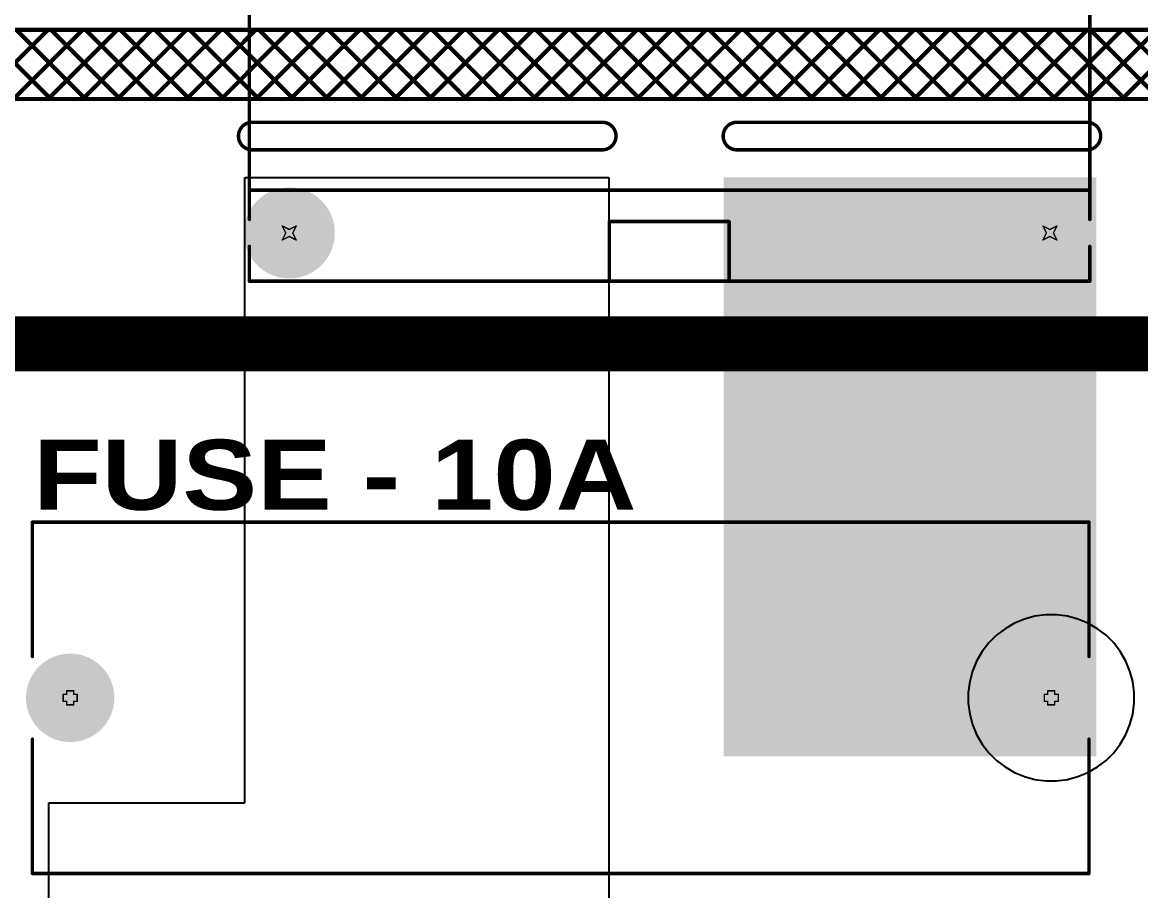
# Model space of a CAD drawing. Header units: inches. Extents: x 0 to 212, y 0 to 208.
# Drawn here: x 1.482 to 3.08, y 0.793 to 2.032 of the extents above; entities that cross this region are included whole.
import ezdxf

# ---------------------------------------------------------------- set-up
doc = ezdxf.new("R2010")
doc.units = ezdxf.units.IN
doc.header["$MEASUREMENT"] = 0
for name, color, linetype in [('Board Outline', 216, 'Continuous'), ('Bottom Layer', 5, 'Continuous'), ('Bottom Overlay', 54, 'Continuous'), ('Bottom Solder', 6, 'Continuous'), ('Drill Drawing', 1, 'Continuous'), ('Multi-Layer', 9, 'Continuous'), ('Pad Holes', 156, 'Continuous'), ('Top Layer', 1, 'Continuous'), ('Top Overlay', 2, 'Continuous'), ('Top Solder', 216, 'Continuous')]:
    doc.layers.add(name, color=color, linetype=linetype)
doc.styles.add('Arial', font='', dxfattribs={"height": 0.2})
doc.styles.add('Arial Black_Bold', font='', dxfattribs={"height": 0.2})
doc.styles.get('Arial').set_extended_font_data('Arial')
doc.styles.get('Arial Black_Bold').set_extended_font_data('Arial Black', bold=True)

# ---------------------------------------------------------------- blocks, each defined once
blk = doc.blocks.new('G4A_1A_PE_DC24_95')
at = {"layer": 'Bottom Layer'}
blk.add_hatch(color=5, dxfattribs=at).paths.add_polyline_path([(-0.4094, 0.1732), (-0.5354, 0.1732), (-0.5354, 0.2992), (-0.4094, 0.2992)])
h = blk.add_hatch(color=5, dxfattribs=at)
edge = h.paths.add_edge_path()
edge.add_arc((0.3937, 0.2362), 0.063, 0, 360)
h = blk.add_hatch(color=5, dxfattribs=at)
edge = h.paths.add_edge_path()
edge.add_arc((-0.5433, -0.2362), 0.063, 0, 360)
h = blk.add_hatch(color=5, dxfattribs=at)
edge = h.paths.add_edge_path()
edge.add_arc((0.5433, -0.2362), 0.063, 0, 360)
at = {"layer": 'Bottom Solder'}
blk.add_hatch(color=6, dxfattribs=at).paths.add_polyline_path([(-0.4074, 0.1712), (-0.5374, 0.1712), (-0.5374, 0.3012), (-0.4074, 0.3012)])
h = blk.add_hatch(color=6, dxfattribs=at)
edge = h.paths.add_edge_path()
edge.add_arc((0.3937, 0.2362), 0.065, 0, 360)
h = blk.add_hatch(color=6, dxfattribs=at)
edge = h.paths.add_edge_path()
edge.add_arc((-0.5433, -0.2362), 0.065, 0, 360)
h = blk.add_hatch(color=6, dxfattribs=at)
edge = h.paths.add_edge_path()
edge.add_arc((0.5433, -0.2362), 0.065, 0, 360)
at = {"layer": 'Multi-Layer'}
blk.add_hatch(color=9, dxfattribs=at).paths.add_polyline_path([(-0.4094, 0.1732), (-0.5354, 0.1732), (-0.5354, 0.2992), (-0.4094, 0.2992)])
h = blk.add_hatch(color=9, dxfattribs=at)
edge = h.paths.add_edge_path()
edge.add_arc((0.3937, 0.2362), 0.063, 0, 360)
h = blk.add_hatch(color=9, dxfattribs=at)
edge = h.paths.add_edge_path()
edge.add_arc((-0.5433, -0.2362), 0.063, 0, 360)
h = blk.add_hatch(color=9, dxfattribs=at)
edge = h.paths.add_edge_path()
edge.add_arc((0.5433, -0.2362), 0.063, 0, 360)
at = {"layer": 'Pad Holes'}
h = blk.add_hatch(color=7, dxfattribs=at)
edge = h.paths.add_edge_path()
edge.add_arc((-0.4724, 0.2362), 0.0354, 0, 360)
h = blk.add_hatch(color=7, dxfattribs=at)
edge = h.paths.add_edge_path()
edge.add_arc((0.3937, 0.2362), 0.0354, 0, 360)
h = blk.add_hatch(color=7, dxfattribs=at)
edge = h.paths.add_edge_path()
edge.add_arc((-0.5433, -0.2362), 0.0354, 0, 360)
h = blk.add_hatch(color=7, dxfattribs=at)
edge = h.paths.add_edge_path()
edge.add_arc((0.5433, -0.2362), 0.0354, 0, 360)
at = {"layer": 'Top Layer'}
blk.add_hatch(color=1, dxfattribs=at).paths.add_polyline_path([(-0.4094, 0.1732), (-0.5354, 0.1732), (-0.5354, 0.2992), (-0.4094, 0.2992)])
h = blk.add_hatch(color=1, dxfattribs=at)
edge = h.paths.add_edge_path()
edge.add_arc((0.3937, 0.2362), 0.063, 0, 360)
h = blk.add_hatch(color=1, dxfattribs=at)
edge = h.paths.add_edge_path()
edge.add_arc((-0.5433, -0.2362), 0.063, 0, 360)
h = blk.add_hatch(color=1, dxfattribs=at)
edge = h.paths.add_edge_path()
edge.add_arc((0.5433, -0.2362), 0.063, 0, 360)
at = {"layer": 'Top Solder'}
blk.add_hatch(color=216, dxfattribs=at).paths.add_polyline_path([(-0.4074, 0.1712), (-0.5374, 0.1712), (-0.5374, 0.3012), (-0.4074, 0.3012)])
h = blk.add_hatch(color=216, dxfattribs=at)
edge = h.paths.add_edge_path()
edge.add_arc((0.3937, 0.2362), 0.065, 0, 360)
h = blk.add_hatch(color=216, dxfattribs=at)
edge = h.paths.add_edge_path()
edge.add_arc((-0.5433, -0.2362), 0.065, 0, 360)
h = blk.add_hatch(color=216, dxfattribs=at)
edge = h.paths.add_edge_path()
edge.add_arc((0.5433, -0.2362), 0.065, 0, 360)
at = {"layer": 'Top Overlay'}
for points in [[(-0.6004, -0.2169, 0.005, 0.005, 0), (-0.6004, 0.3248, 0.005, 0.005, 0)], [(-0.6004, 0.3248, 0.005, 0.005, 0), (0.6004, 0.3248, 0.005, 0.005, 0)], [(0.6004, -0.217, 0.005, 0.005, 0), (0.6004, 0.3248, 0.005, 0.005, 0)], [(-0.6004, 0.1569, 0.005, 0.005, 0), (0.6004, 0.1569, 0.005, 0.005, 0)], [(-0.6004, -0.1752, 0.005, 0.005, 0), (0.6004, -0.1752, 0.005, 0.005, 0)], [(-0.0861, -0.22, 0.005, 0.005, 0), (0.085, -0.22, 0.005, 0.005, 0)], [(-0.0861, -0.3051, 0.005, 0.005, 0), (-0.0861, -0.22, 0.005, 0.005, 0)], [(0.085, -0.3051, 0.005, 0.005, 0), (0.085, -0.22, 0.005, 0.005, 0)], [(-0.6004, -0.3051, 0.005, 0.005, 0), (-0.6004, -0.2555, 0.005, 0.005, 0)], [(0.6004, -0.3051, 0.005, 0.005, 0), (0.6004, -0.2554, 0.005, 0.005, 0)], [(-0.6004, -0.3051, 0.005, 0.005, 0), (0.6004, -0.3051, 0.005, 0.005, 0)]]:
    blk.add_lwpolyline(points, format="xyseb", dxfattribs=at)
for points in [[(-0.6016, 0.3248, 0.0025, 0.0025, 1), (-0.5991, 0.3248, 0.0025, 0.0025, 1)], [(-0.6017, 0.3248, 0.0025, 0.0025, 1), (-0.5992, 0.3248, 0.0025, 0.0025, 1)], [(0.5991, 0.3248, 0.0025, 0.0025, 1), (0.6016, 0.3248, 0.0025, 0.0025, 1)], [(0.5991, 0.3248, 0.0025, 0.0025, 1), (0.6016, 0.3248, 0.0025, 0.0025, 1)], [(-0.6016, 0.1569, 0.0025, 0.0025, 1), (-0.5991, 0.1569, 0.0025, 0.0025, 1)], [(0.5991, 0.1569, 0.0025, 0.0025, 1), (0.6016, 0.1569, 0.0025, 0.0025, 1)], [(-0.6016, -0.1752, 0.0025, 0.0025, 1), (-0.5991, -0.1752, 0.0025, 0.0025, 1)], [(0.5991, -0.1752, 0.0025, 0.0025, 1), (0.6016, -0.1752, 0.0025, 0.0025, 1)], [(-0.6016, -0.2169, 0.0025, 0.0025, 1), (-0.5991, -0.2169, 0.0025, 0.0025, 1)], [(-0.0874, -0.22, 0.0025, 0.0025, 1), (-0.0849, -0.22, 0.0025, 0.0025, 1)], [(-0.0874, -0.22, 0.0025, 0.0025, 1), (-0.0849, -0.22, 0.0025, 0.0025, 1)], [(0.0837, -0.22, 0.0025, 0.0025, 1), (0.0862, -0.22, 0.0025, 0.0025, 1)], [(0.0837, -0.22, 0.0025, 0.0025, 1), (0.0862, -0.22, 0.0025, 0.0025, 1)], [(0.5991, -0.217, 0.0025, 0.0025, 1), (0.6016, -0.217, 0.0025, 0.0025, 1)], [(-0.6016, -0.2555, 0.0025, 0.0025, 1), (-0.5991, -0.2555, 0.0025, 0.0025, 1)], [(0.5991, -0.2554, 0.0025, 0.0025, 1), (0.6016, -0.2554, 0.0025, 0.0025, 1)], [(-0.6016, -0.3051, 0.0025, 0.0025, 1), (-0.5991, -0.3051, 0.0025, 0.0025, 1)], [(-0.6017, -0.3051, 0.0025, 0.0025, 1), (-0.5992, -0.3051, 0.0025, 0.0025, 1)], [(-0.0874, -0.3051, 0.0025, 0.0025, 1), (-0.0849, -0.3051, 0.0025, 0.0025, 1)], [(0.0837, -0.3051, 0.0025, 0.0025, 1), (0.0862, -0.3051, 0.0025, 0.0025, 1)], [(0.5991, -0.3051, 0.0025, 0.0025, 1), (0.6016, -0.3051, 0.0025, 0.0025, 1)], [(0.5991, -0.3051, 0.0025, 0.0025, 1), (0.6016, -0.3051, 0.0025, 0.0025, 1)]]:
    blk.add_lwpolyline(points, format="xyseb", close=True, dxfattribs=at)
at = {"layer": 'Top Overlay', "style": 'Arial'}
blk.add_text('1', height=0.0315, rotation=360, dxfattribs=at).set_placement((-0.3781, 0.2109))
blk = doc.blocks.new('03540101ZXGY_99')
at = {"layer": 'Bottom Layer'}
h = blk.add_hatch(color=5, dxfattribs=at)
edge = h.paths.add_edge_path()
edge.add_arc((-0.7008, 0), 0.0591, 0, 360)
h = blk.add_hatch(color=5, dxfattribs=at)
edge = h.paths.add_edge_path()
edge.add_arc((0.7008, 0), 0.0591, 0, 360)
at = {"layer": 'Bottom Solder'}
h = blk.add_hatch(color=6, dxfattribs=at)
edge = h.paths.add_edge_path()
edge.add_arc((-0.7008, 0), 0.0631, 0, 360)
h = blk.add_hatch(color=6, dxfattribs=at)
edge = h.paths.add_edge_path()
edge.add_arc((0.7008, 0), 0.0631, 0, 360)
at = {"layer": 'Multi-Layer'}
h = blk.add_hatch(color=9, dxfattribs=at)
edge = h.paths.add_edge_path()
edge.add_arc((-0.7008, 0), 0.0591, 0, 360)
h = blk.add_hatch(color=9, dxfattribs=at)
edge = h.paths.add_edge_path()
edge.add_arc((0.7008, 0), 0.0591, 0, 360)
at = {"layer": 'Pad Holes'}
h = blk.add_hatch(color=7, dxfattribs=at)
edge = h.paths.add_edge_path()
edge.add_arc((-0.7008, 0), 0.0297, 0, 360)
h = blk.add_hatch(color=7, dxfattribs=at)
edge = h.paths.add_edge_path()
edge.add_arc((0.7008, 0), 0.0297, 0, 360)
at = {"layer": 'Top Layer'}
h = blk.add_hatch(color=1, dxfattribs=at)
edge = h.paths.add_edge_path()
edge.add_arc((-0.7008, 0), 0.0591, 0, 360)
h = blk.add_hatch(color=1, dxfattribs=at)
edge = h.paths.add_edge_path()
edge.add_arc((0.7008, 0), 0.0591, 0, 360)
at = {"layer": 'Top Solder'}
h = blk.add_hatch(color=216, dxfattribs=at)
edge = h.paths.add_edge_path()
edge.add_arc((-0.7008, 0), 0.0631, 0, 360)
h = blk.add_hatch(color=216, dxfattribs=at)
edge = h.paths.add_edge_path()
edge.add_arc((0.7008, 0), 0.0631, 0, 360)
at = {"layer": 'Top Overlay'}
for points in [[(-0.7549, 0.0591, 0.005, 0.005, 0), (-0.7549, 0.2508, 0.005, 0.005, 0)], [(-0.7549, 0.2508, 0.005, 0.005, 0), (0.7549, 0.2508, 0.005, 0.005, 0)], [(0.7549, 0.2508, 0.005, 0.005, 0), (0.7549, 0.0591, 0.005, 0.005, 0)], [(-0.7549, -0.2508, 0.005, 0.005, 0), (-0.7549, -0.0591, 0.005, 0.005, 0)], [(0.7549, -0.2508, 0.005, 0.005, 0), (0.7549, -0.0591, 0.005, 0.005, 0)], [(-0.7549, -0.2508, 0.005, 0.005, 0), (0.7549, -0.2508, 0.005, 0.005, 0)]]:
    blk.add_lwpolyline(points, format="xyseb", dxfattribs=at)
for points in [[(-0.7561, 0.2508, 0.0025, 0.0025, 1), (-0.7536, 0.2508, 0.0025, 0.0025, 1)], [(-0.7561, 0.2508, 0.0025, 0.0025, 1), (-0.7536, 0.2508, 0.0025, 0.0025, 1)], [(0.7536, 0.2508, 0.0025, 0.0025, 1), (0.7561, 0.2508, 0.0025, 0.0025, 1)], [(0.7536, 0.2508, 0.0025, 0.0025, 1), (0.7561, 0.2508, 0.0025, 0.0025, 1)], [(-0.7561, 0.0591, 0.0025, 0.0025, 1), (-0.7536, 0.0591, 0.0025, 0.0025, 1)], [(0.7536, 0.0591, 0.0025, 0.0025, 1), (0.7561, 0.0591, 0.0025, 0.0025, 1)], [(-0.7561, -0.0591, 0.0025, 0.0025, 1), (-0.7536, -0.0591, 0.0025, 0.0025, 1)], [(0.7536, -0.0591, 0.0025, 0.0025, 1), (0.7561, -0.0591, 0.0025, 0.0025, 1)], [(-0.7561, -0.2508, 0.0025, 0.0025, 1), (-0.7536, -0.2508, 0.0025, 0.0025, 1)], [(-0.7561, -0.2508, 0.0025, 0.0025, 1), (-0.7536, -0.2508, 0.0025, 0.0025, 1)], [(0.7536, -0.2508, 0.0025, 0.0025, 1), (0.7561, -0.2508, 0.0025, 0.0025, 1)], [(0.7536, -0.2508, 0.0025, 0.0025, 1), (0.7561, -0.2508, 0.0025, 0.0025, 1)]]:
    blk.add_lwpolyline(points, format="xyseb", close=True, dxfattribs=at)

msp = doc.modelspace()

# ---------------------------------------------------------------- hatches: boundary and pattern name
at = {"layer": 'Bottom Layer'}
msp.add_hatch(color=5, dxfattribs=at).paths.add_polyline_path([(2.484, 0.9843), (3.0162, 0.9843), (3.0162, 1.811), (2.484, 1.811)])

# ---------------------------------------------------------------- linework, layer by layer
at = {"layer": 'Board Outline'}
for points in [[(1.7907, 1.87, 0.005, 0.005, -0.414214), (1.8104, 1.8897, 0.005, 0.005, 0)], [(1.8104, 1.8897, 0.005, 0.005, 0), (2.3104, 1.8897, 0.005, 0.005, 0)], [(2.3104, 1.8897, 0.005, 0.005, -0.414214), (2.3301, 1.87, 0.005, 0.005, 0)], [(2.4832, 1.87, 0.005, 0.005, -0.414214), (2.5029, 1.8897, 0.005, 0.005, 0)], [(2.5029, 1.8897, 0.005, 0.005, 0), (3.0029, 1.8897, 0.005, 0.005, 0)], [(3.0029, 1.8897, 0.005, 0.005, -0.414214), (3.0226, 1.87, 0.005, 0.005, 0)], [(1.8104, 1.8503, 0.005, 0.005, -0.414214), (1.7907, 1.87, 0.005, 0.005, 0)], [(2.3301, 1.87, 0.005, 0.005, -0.414214), (2.3104, 1.8503, 0.005, 0.005, 0)], [(2.5029, 1.8503, 0.005, 0.005, -0.414214), (2.4832, 1.87, 0.005, 0.005, 0)], [(3.0226, 1.87, 0.005, 0.005, -0.414214), (3.0029, 1.8503, 0.005, 0.005, 0)], [(1.8104, 1.8503, 0.005, 0.005, 0), (2.3104, 1.8503, 0.005, 0.005, 0)], [(2.5029, 1.8503, 0.005, 0.005, 0), (3.0029, 1.8503, 0.005, 0.005, 0)]]:
    msp.add_lwpolyline(points, format="xyseb", dxfattribs=at)
for points in [[(1.8092, 1.8897, 0.0025, 0.0025, 1), (1.8117, 1.8897, 0.0025, 0.0025, 1)], [(1.8092, 1.8897, 0.0025, 0.0025, 1), (1.8117, 1.8897, 0.0025, 0.0025, 1)], [(2.3092, 1.8897, 0.0025, 0.0025, 1), (2.3117, 1.8897, 0.0025, 0.0025, 1)], [(2.3092, 1.8897, 0.0025, 0.0025, 1), (2.3117, 1.8897, 0.0025, 0.0025, 1)], [(2.5016, 1.8897, 0.0025, 0.0025, 1), (2.5041, 1.8897, 0.0025, 0.0025, 1)], [(2.5016, 1.8897, 0.0025, 0.0025, 1), (2.5041, 1.8897, 0.0025, 0.0025, 1)], [(3.0016, 1.8897, 0.0025, 0.0025, 1), (3.0041, 1.8897, 0.0025, 0.0025, 1)], [(3.0016, 1.8897, 0.0025, 0.0025, 1), (3.0041, 1.8897, 0.0025, 0.0025, 1)], [(1.7895, 1.87, 0.0025, 0.0025, 1), (1.792, 1.87, 0.0025, 0.0025, 1)], [(1.7895, 1.87, 0.0025, 0.0025, 1), (1.792, 1.87, 0.0025, 0.0025, 1)], [(2.3289, 1.87, 0.0025, 0.0025, 1), (2.3314, 1.87, 0.0025, 0.0025, 1)], [(2.3289, 1.87, 0.0025, 0.0025, 1), (2.3314, 1.87, 0.0025, 0.0025, 1)], [(2.482, 1.87, 0.0025, 0.0025, 1), (2.4845, 1.87, 0.0025, 0.0025, 1)], [(2.482, 1.87, 0.0025, 0.0025, 1), (2.4845, 1.87, 0.0025, 0.0025, 1)], [(3.0213, 1.87, 0.0025, 0.0025, 1), (3.0238, 1.87, 0.0025, 0.0025, 1)], [(3.0213, 1.87, 0.0025, 0.0025, 1), (3.0238, 1.87, 0.0025, 0.0025, 1)], [(1.8092, 1.8503, 0.0025, 0.0025, 1), (1.8117, 1.8503, 0.0025, 0.0025, 1)], [(1.8092, 1.8503, 0.0025, 0.0025, 1), (1.8117, 1.8503, 0.0025, 0.0025, 1)], [(2.3092, 1.8503, 0.0025, 0.0025, 1), (2.3117, 1.8503, 0.0025, 0.0025, 1)], [(2.3092, 1.8503, 0.0025, 0.0025, 1), (2.3117, 1.8503, 0.0025, 0.0025, 1)], [(2.5016, 1.8503, 0.0025, 0.0025, 1), (2.5041, 1.8503, 0.0025, 0.0025, 1)], [(2.5016, 1.8503, 0.0025, 0.0025, 1), (2.5041, 1.8503, 0.0025, 0.0025, 1)], [(3.0016, 1.8503, 0.0025, 0.0025, 1), (3.0041, 1.8503, 0.0025, 0.0025, 1)], [(3.0016, 1.8503, 0.0025, 0.0025, 1), (3.0041, 1.8503, 0.0025, 0.0025, 1)]]:
    msp.add_lwpolyline(points, format="xyseb", close=True, dxfattribs=at)
at = {"layer": 'Bottom Layer'}
for p, q in [((1.8, 0.918), (1.8, 1.811)), ((1.8, 1.811), (2.32, 1.811)), ((2.32, 1.811), (2.32, 0.4724)), ((1.52, 0.2005), (1.52, 0.918)), ((1.52, 0.918), (1.8, 0.918))]:
    msp.add_line(p, q, dxfattribs=at)
at = {"layer": 'Bottom Overlay'}
for points in [[(-0.122, 2.0216, 0.006, 0.006, 0), (8.075, 2.0216, 0.006, 0.006, 0)], [(1.4198, 1.923, 0.006, 0.006, 0), (1.5184, 2.0216, 0.006, 0.006, 0)], [(1.4241, 2.0216, 0.006, 0.006, 0), (1.5227, 1.923, 0.006, 0.006, 0)], [(1.4693, 1.923, 0.006, 0.006, 0), (1.5679, 2.0216, 0.006, 0.006, 0)], [(1.4736, 2.0216, 0.006, 0.006, 0), (1.5722, 1.923, 0.006, 0.006, 0)], [(1.5188, 1.923, 0.006, 0.006, 0), (1.6174, 2.0216, 0.006, 0.006, 0)], [(1.5231, 2.0216, 0.006, 0.006, 0), (1.6217, 1.923, 0.006, 0.006, 0)], [(1.5683, 1.923, 0.006, 0.006, 0), (1.6669, 2.0216, 0.006, 0.006, 0)], [(1.5726, 2.0216, 0.006, 0.006, 0), (1.6712, 1.923, 0.006, 0.006, 0)], [(1.6178, 1.923, 0.006, 0.006, 0), (1.7164, 2.0216, 0.006, 0.006, 0)], [(1.6221, 2.0216, 0.006, 0.006, 0), (1.7207, 1.923, 0.006, 0.006, 0)], [(1.6673, 1.923, 0.006, 0.006, 0), (1.7659, 2.0216, 0.006, 0.006, 0)], [(1.6716, 2.0216, 0.006, 0.006, 0), (1.7702, 1.923, 0.006, 0.006, 0)], [(1.7168, 1.923, 0.006, 0.006, 0), (1.8154, 2.0216, 0.006, 0.006, 0)], [(1.7211, 2.0216, 0.006, 0.006, 0), (1.8197, 1.923, 0.006, 0.006, 0)], [(1.7663, 1.923, 0.006, 0.006, 0), (1.8649, 2.0216, 0.006, 0.006, 0)], [(1.7706, 2.0216, 0.006, 0.006, 0), (1.8692, 1.923, 0.006, 0.006, 0)], [(1.8158, 1.923, 0.006, 0.006, 0), (1.9144, 2.0216, 0.006, 0.006, 0)], [(1.8201, 2.0216, 0.006, 0.006, 0), (1.9187, 1.923, 0.006, 0.006, 0)], [(1.8653, 1.923, 0.006, 0.006, 0), (1.9639, 2.0216, 0.006, 0.006, 0)], [(1.8696, 2.0216, 0.006, 0.006, 0), (1.9682, 1.923, 0.006, 0.006, 0)], [(1.9148, 1.923, 0.006, 0.006, 0), (2.0134, 2.0216, 0.006, 0.006, 0)], [(1.9191, 2.0216, 0.006, 0.006, 0), (2.0177, 1.923, 0.006, 0.006, 0)], [(1.9643, 1.923, 0.006, 0.006, 0), (2.0629, 2.0216, 0.006, 0.006, 0)], [(1.9686, 2.0216, 0.006, 0.006, 0), (2.0672, 1.923, 0.006, 0.006, 0)], [(2.0138, 1.923, 0.006, 0.006, 0), (2.1124, 2.0216, 0.006, 0.006, 0)], [(2.0181, 2.0216, 0.006, 0.006, 0), (2.1167, 1.923, 0.006, 0.006, 0)], [(2.0633, 1.923, 0.006, 0.006, 0), (2.1619, 2.0216, 0.006, 0.006, 0)], [(2.0676, 2.0216, 0.006, 0.006, 0), (2.1662, 1.923, 0.006, 0.006, 0)], [(2.1128, 1.923, 0.006, 0.006, 0), (2.2114, 2.0216, 0.006, 0.006, 0)], [(2.1171, 2.0216, 0.006, 0.006, 0), (2.2157, 1.923, 0.006, 0.006, 0)], [(2.1623, 1.923, 0.006, 0.006, 0), (2.2609, 2.0216, 0.006, 0.006, 0)], [(2.1665, 2.0216, 0.006, 0.006, 0), (2.2652, 1.923, 0.006, 0.006, 0)], [(2.2118, 1.923, 0.006, 0.006, 0), (2.3104, 2.0216, 0.006, 0.006, 0)], [(2.216, 2.0216, 0.006, 0.006, 0), (2.3147, 1.923, 0.006, 0.006, 0)], [(2.2613, 1.923, 0.006, 0.006, 0), (2.3599, 2.0216, 0.006, 0.006, 0)], [(2.2655, 2.0216, 0.006, 0.006, 0), (2.3642, 1.923, 0.006, 0.006, 0)], [(2.3107, 1.923, 0.006, 0.006, 0), (2.4094, 2.0216, 0.006, 0.006, 0)], [(2.315, 2.0216, 0.006, 0.006, 0), (2.4137, 1.923, 0.006, 0.006, 0)], [(2.3602, 1.923, 0.006, 0.006, 0), (2.4589, 2.0216, 0.006, 0.006, 0)], [(2.3645, 2.0216, 0.006, 0.006, 0), (2.4632, 1.923, 0.006, 0.006, 0)], [(2.4097, 1.923, 0.006, 0.006, 0), (2.5084, 2.0216, 0.006, 0.006, 0)], [(2.414, 2.0216, 0.006, 0.006, 0), (2.5127, 1.923, 0.006, 0.006, 0)], [(2.4592, 1.923, 0.006, 0.006, 0), (2.5579, 2.0216, 0.006, 0.006, 0)], [(2.4635, 2.0216, 0.006, 0.006, 0), (2.5622, 1.923, 0.006, 0.006, 0)], [(2.5087, 1.923, 0.006, 0.006, 0), (2.6074, 2.0216, 0.006, 0.006, 0)], [(2.513, 2.0216, 0.006, 0.006, 0), (2.6117, 1.923, 0.006, 0.006, 0)], [(2.5582, 1.923, 0.006, 0.006, 0), (2.6569, 2.0216, 0.006, 0.006, 0)], [(2.5625, 2.0216, 0.006, 0.006, 0), (2.6612, 1.923, 0.006, 0.006, 0)], [(2.6077, 1.923, 0.006, 0.006, 0), (2.7064, 2.0216, 0.006, 0.006, 0)], [(2.612, 2.0216, 0.006, 0.006, 0), (2.7107, 1.923, 0.006, 0.006, 0)], [(2.6572, 1.923, 0.006, 0.006, 0), (2.7559, 2.0216, 0.006, 0.006, 0)], [(2.6615, 2.0216, 0.006, 0.006, 0), (2.7602, 1.923, 0.006, 0.006, 0)], [(2.7067, 1.923, 0.006, 0.006, 0), (2.8054, 2.0216, 0.006, 0.006, 0)], [(2.711, 2.0216, 0.006, 0.006, 0), (2.8096, 1.923, 0.006, 0.006, 0)], [(2.7562, 1.923, 0.006, 0.006, 0), (2.8549, 2.0216, 0.006, 0.006, 0)], [(2.7605, 2.0216, 0.006, 0.006, 0), (2.8591, 1.923, 0.006, 0.006, 0)], [(2.8057, 1.923, 0.006, 0.006, 0), (2.9043, 2.0216, 0.006, 0.006, 0)], [(2.81, 2.0216, 0.006, 0.006, 0), (2.9086, 1.923, 0.006, 0.006, 0)], [(2.8552, 1.923, 0.006, 0.006, 0), (2.9538, 2.0216, 0.006, 0.006, 0)], [(2.8595, 2.0216, 0.006, 0.006, 0), (2.9581, 1.923, 0.006, 0.006, 0)], [(2.9047, 1.923, 0.006, 0.006, 0), (3.0033, 2.0216, 0.006, 0.006, 0)], [(2.909, 2.0216, 0.006, 0.006, 0), (3.0076, 1.923, 0.006, 0.006, 0)], [(2.9542, 1.923, 0.006, 0.006, 0), (3.0528, 2.0216, 0.006, 0.006, 0)], [(2.9585, 2.0216, 0.006, 0.006, 0), (3.0571, 1.923, 0.006, 0.006, 0)], [(3.0037, 1.923, 0.006, 0.006, 0), (3.1023, 2.0216, 0.006, 0.006, 0)], [(3.008, 2.0216, 0.006, 0.006, 0), (3.1066, 1.923, 0.006, 0.006, 0)], [(3.0532, 1.923, 0.006, 0.006, 0), (3.1518, 2.0216, 0.006, 0.006, 0)], [(3.0575, 2.0216, 0.006, 0.006, 0), (3.1561, 1.923, 0.006, 0.006, 0)], [(-0.122, 1.923, 0.006, 0.006, 0), (8.075, 1.923, 0.006, 0.006, 0)]]:
    msp.add_lwpolyline(points, format="xyseb", dxfattribs=at)
for points in [[(1.5169, 2.0216, 0.003, 0.003, 1), (1.5199, 2.0216, 0.003, 0.003, 1)], [(1.5216, 2.0216, 0.003, 0.003, 1), (1.5246, 2.0216, 0.003, 0.003, 1)], [(1.5664, 2.0216, 0.003, 0.003, 1), (1.5694, 2.0216, 0.003, 0.003, 1)], [(1.5711, 2.0216, 0.003, 0.003, 1), (1.5741, 2.0216, 0.003, 0.003, 1)], [(1.6159, 2.0216, 0.003, 0.003, 1), (1.6189, 2.0216, 0.003, 0.003, 1)], [(1.6206, 2.0216, 0.003, 0.003, 1), (1.6236, 2.0216, 0.003, 0.003, 1)], [(1.6654, 2.0216, 0.003, 0.003, 1), (1.6684, 2.0216, 0.003, 0.003, 1)], [(1.6701, 2.0216, 0.003, 0.003, 1), (1.6731, 2.0216, 0.003, 0.003, 1)], [(1.7149, 2.0216, 0.003, 0.003, 1), (1.7179, 2.0216, 0.003, 0.003, 1)], [(1.7196, 2.0216, 0.003, 0.003, 1), (1.7226, 2.0216, 0.003, 0.003, 1)], [(1.7644, 2.0216, 0.003, 0.003, 1), (1.7674, 2.0216, 0.003, 0.003, 1)], [(1.7691, 2.0216, 0.003, 0.003, 1), (1.7721, 2.0216, 0.003, 0.003, 1)], [(1.8139, 2.0216, 0.003, 0.003, 1), (1.8169, 2.0216, 0.003, 0.003, 1)], [(1.8186, 2.0216, 0.003, 0.003, 1), (1.8216, 2.0216, 0.003, 0.003, 1)], [(1.8634, 2.0216, 0.003, 0.003, 1), (1.8664, 2.0216, 0.003, 0.003, 1)], [(1.8681, 2.0216, 0.003, 0.003, 1), (1.8711, 2.0216, 0.003, 0.003, 1)], [(1.9129, 2.0216, 0.003, 0.003, 1), (1.9159, 2.0216, 0.003, 0.003, 1)], [(1.9176, 2.0216, 0.003, 0.003, 1), (1.9206, 2.0216, 0.003, 0.003, 1)], [(1.9624, 2.0216, 0.003, 0.003, 1), (1.9654, 2.0216, 0.003, 0.003, 1)], [(1.9671, 2.0216, 0.003, 0.003, 1), (1.9701, 2.0216, 0.003, 0.003, 1)], [(2.0119, 2.0216, 0.003, 0.003, 1), (2.0149, 2.0216, 0.003, 0.003, 1)], [(2.0166, 2.0216, 0.003, 0.003, 1), (2.0196, 2.0216, 0.003, 0.003, 1)], [(2.0614, 2.0216, 0.003, 0.003, 1), (2.0644, 2.0216, 0.003, 0.003, 1)], [(2.0661, 2.0216, 0.003, 0.003, 1), (2.0691, 2.0216, 0.003, 0.003, 1)], [(2.1109, 2.0216, 0.003, 0.003, 1), (2.1139, 2.0216, 0.003, 0.003, 1)], [(2.1156, 2.0216, 0.003, 0.003, 1), (2.1186, 2.0216, 0.003, 0.003, 1)], [(2.1604, 2.0216, 0.003, 0.003, 1), (2.1634, 2.0216, 0.003, 0.003, 1)], [(2.165, 2.0216, 0.003, 0.003, 1), (2.168, 2.0216, 0.003, 0.003, 1)], [(2.2099, 2.0216, 0.003, 0.003, 1), (2.2129, 2.0216, 0.003, 0.003, 1)], [(2.2145, 2.0216, 0.003, 0.003, 1), (2.2175, 2.0216, 0.003, 0.003, 1)], [(2.2594, 2.0216, 0.003, 0.003, 1), (2.2624, 2.0216, 0.003, 0.003, 1)], [(2.264, 2.0216, 0.003, 0.003, 1), (2.267, 2.0216, 0.003, 0.003, 1)], [(2.3089, 2.0216, 0.003, 0.003, 1), (2.3119, 2.0216, 0.003, 0.003, 1)], [(2.3135, 2.0216, 0.003, 0.003, 1), (2.3165, 2.0216, 0.003, 0.003, 1)], [(2.3584, 2.0216, 0.003, 0.003, 1), (2.3614, 2.0216, 0.003, 0.003, 1)], [(2.363, 2.0216, 0.003, 0.003, 1), (2.366, 2.0216, 0.003, 0.003, 1)], [(2.4079, 2.0216, 0.003, 0.003, 1), (2.4109, 2.0216, 0.003, 0.003, 1)], [(2.4125, 2.0216, 0.003, 0.003, 1), (2.4155, 2.0216, 0.003, 0.003, 1)], [(2.4574, 2.0216, 0.003, 0.003, 1), (2.4604, 2.0216, 0.003, 0.003, 1)], [(2.462, 2.0216, 0.003, 0.003, 1), (2.465, 2.0216, 0.003, 0.003, 1)], [(2.5069, 2.0216, 0.003, 0.003, 1), (2.5099, 2.0216, 0.003, 0.003, 1)], [(2.5115, 2.0216, 0.003, 0.003, 1), (2.5145, 2.0216, 0.003, 0.003, 1)], [(2.5564, 2.0216, 0.003, 0.003, 1), (2.5594, 2.0216, 0.003, 0.003, 1)], [(2.561, 2.0216, 0.003, 0.003, 1), (2.564, 2.0216, 0.003, 0.003, 1)], [(2.6059, 2.0216, 0.003, 0.003, 1), (2.6089, 2.0216, 0.003, 0.003, 1)], [(2.6105, 2.0216, 0.003, 0.003, 1), (2.6135, 2.0216, 0.003, 0.003, 1)], [(2.6554, 2.0216, 0.003, 0.003, 1), (2.6584, 2.0216, 0.003, 0.003, 1)], [(2.66, 2.0216, 0.003, 0.003, 1), (2.663, 2.0216, 0.003, 0.003, 1)], [(2.7049, 2.0216, 0.003, 0.003, 1), (2.7079, 2.0216, 0.003, 0.003, 1)], [(2.7095, 2.0216, 0.003, 0.003, 1), (2.7125, 2.0216, 0.003, 0.003, 1)], [(2.7544, 2.0216, 0.003, 0.003, 1), (2.7574, 2.0216, 0.003, 0.003, 1)], [(2.759, 2.0216, 0.003, 0.003, 1), (2.762, 2.0216, 0.003, 0.003, 1)], [(2.8039, 2.0216, 0.003, 0.003, 1), (2.8069, 2.0216, 0.003, 0.003, 1)], [(2.8085, 2.0216, 0.003, 0.003, 1), (2.8115, 2.0216, 0.003, 0.003, 1)], [(2.8534, 2.0216, 0.003, 0.003, 1), (2.8564, 2.0216, 0.003, 0.003, 1)], [(2.858, 2.0216, 0.003, 0.003, 1), (2.861, 2.0216, 0.003, 0.003, 1)], [(2.9028, 2.0216, 0.003, 0.003, 1), (2.9058, 2.0216, 0.003, 0.003, 1)], [(2.9075, 2.0216, 0.003, 0.003, 1), (2.9105, 2.0216, 0.003, 0.003, 1)], [(2.9523, 2.0216, 0.003, 0.003, 1), (2.9553, 2.0216, 0.003, 0.003, 1)], [(2.957, 2.0216, 0.003, 0.003, 1), (2.96, 2.0216, 0.003, 0.003, 1)], [(3.0018, 2.0216, 0.003, 0.003, 1), (3.0048, 2.0216, 0.003, 0.003, 1)], [(3.0065, 2.0216, 0.003, 0.003, 1), (3.0095, 2.0216, 0.003, 0.003, 1)], [(3.0513, 2.0216, 0.003, 0.003, 1), (3.0543, 2.0216, 0.003, 0.003, 1)], [(3.056, 2.0216, 0.003, 0.003, 1), (3.059, 2.0216, 0.003, 0.003, 1)], [(1.5173, 1.923, 0.003, 0.003, 1), (1.5203, 1.923, 0.003, 0.003, 1)], [(1.5212, 1.923, 0.003, 0.003, 1), (1.5242, 1.923, 0.003, 0.003, 1)], [(1.5668, 1.923, 0.003, 0.003, 1), (1.5698, 1.923, 0.003, 0.003, 1)], [(1.5707, 1.923, 0.003, 0.003, 1), (1.5737, 1.923, 0.003, 0.003, 1)], [(1.6163, 1.923, 0.003, 0.003, 1), (1.6193, 1.923, 0.003, 0.003, 1)], [(1.6202, 1.923, 0.003, 0.003, 1), (1.6232, 1.923, 0.003, 0.003, 1)], [(1.6658, 1.923, 0.003, 0.003, 1), (1.6688, 1.923, 0.003, 0.003, 1)], [(1.6697, 1.923, 0.003, 0.003, 1), (1.6727, 1.923, 0.003, 0.003, 1)], [(1.7153, 1.923, 0.003, 0.003, 1), (1.7183, 1.923, 0.003, 0.003, 1)], [(1.7192, 1.923, 0.003, 0.003, 1), (1.7222, 1.923, 0.003, 0.003, 1)], [(1.7648, 1.923, 0.003, 0.003, 1), (1.7678, 1.923, 0.003, 0.003, 1)], [(1.7687, 1.923, 0.003, 0.003, 1), (1.7717, 1.923, 0.003, 0.003, 1)], [(1.8143, 1.923, 0.003, 0.003, 1), (1.8173, 1.923, 0.003, 0.003, 1)], [(1.8182, 1.923, 0.003, 0.003, 1), (1.8212, 1.923, 0.003, 0.003, 1)], [(1.8638, 1.923, 0.003, 0.003, 1), (1.8668, 1.923, 0.003, 0.003, 1)], [(1.8677, 1.923, 0.003, 0.003, 1), (1.8707, 1.923, 0.003, 0.003, 1)], [(1.9133, 1.923, 0.003, 0.003, 1), (1.9163, 1.923, 0.003, 0.003, 1)], [(1.9172, 1.923, 0.003, 0.003, 1), (1.9202, 1.923, 0.003, 0.003, 1)], [(1.9628, 1.923, 0.003, 0.003, 1), (1.9658, 1.923, 0.003, 0.003, 1)], [(1.9667, 1.923, 0.003, 0.003, 1), (1.9697, 1.923, 0.003, 0.003, 1)], [(2.0123, 1.923, 0.003, 0.003, 1), (2.0153, 1.923, 0.003, 0.003, 1)], [(2.0162, 1.923, 0.003, 0.003, 1), (2.0192, 1.923, 0.003, 0.003, 1)], [(2.0618, 1.923, 0.003, 0.003, 1), (2.0648, 1.923, 0.003, 0.003, 1)], [(2.0657, 1.923, 0.003, 0.003, 1), (2.0687, 1.923, 0.003, 0.003, 1)], [(2.1113, 1.923, 0.003, 0.003, 1), (2.1143, 1.923, 0.003, 0.003, 1)], [(2.1152, 1.923, 0.003, 0.003, 1), (2.1182, 1.923, 0.003, 0.003, 1)], [(2.1608, 1.923, 0.003, 0.003, 1), (2.1638, 1.923, 0.003, 0.003, 1)], [(2.1647, 1.923, 0.003, 0.003, 1), (2.1677, 1.923, 0.003, 0.003, 1)], [(2.2103, 1.923, 0.003, 0.003, 1), (2.2133, 1.923, 0.003, 0.003, 1)], [(2.2142, 1.923, 0.003, 0.003, 1), (2.2172, 1.923, 0.003, 0.003, 1)], [(2.2598, 1.923, 0.003, 0.003, 1), (2.2628, 1.923, 0.003, 0.003, 1)], [(2.2637, 1.923, 0.003, 0.003, 1), (2.2667, 1.923, 0.003, 0.003, 1)], [(2.3092, 1.923, 0.003, 0.003, 1), (2.3122, 1.923, 0.003, 0.003, 1)], [(2.3132, 1.923, 0.003, 0.003, 1), (2.3162, 1.923, 0.003, 0.003, 1)], [(2.3587, 1.923, 0.003, 0.003, 1), (2.3617, 1.923, 0.003, 0.003, 1)], [(2.3627, 1.923, 0.003, 0.003, 1), (2.3657, 1.923, 0.003, 0.003, 1)], [(2.4082, 1.923, 0.003, 0.003, 1), (2.4112, 1.923, 0.003, 0.003, 1)], [(2.4122, 1.923, 0.003, 0.003, 1), (2.4152, 1.923, 0.003, 0.003, 1)], [(2.4577, 1.923, 0.003, 0.003, 1), (2.4607, 1.923, 0.003, 0.003, 1)], [(2.4617, 1.923, 0.003, 0.003, 1), (2.4647, 1.923, 0.003, 0.003, 1)], [(2.5072, 1.923, 0.003, 0.003, 1), (2.5102, 1.923, 0.003, 0.003, 1)], [(2.5112, 1.923, 0.003, 0.003, 1), (2.5142, 1.923, 0.003, 0.003, 1)], [(2.5567, 1.923, 0.003, 0.003, 1), (2.5597, 1.923, 0.003, 0.003, 1)], [(2.5607, 1.923, 0.003, 0.003, 1), (2.5637, 1.923, 0.003, 0.003, 1)], [(2.6062, 1.923, 0.003, 0.003, 1), (2.6092, 1.923, 0.003, 0.003, 1)], [(2.6102, 1.923, 0.003, 0.003, 1), (2.6132, 1.923, 0.003, 0.003, 1)], [(2.6557, 1.923, 0.003, 0.003, 1), (2.6587, 1.923, 0.003, 0.003, 1)], [(2.6597, 1.923, 0.003, 0.003, 1), (2.6627, 1.923, 0.003, 0.003, 1)], [(2.7052, 1.923, 0.003, 0.003, 1), (2.7082, 1.923, 0.003, 0.003, 1)], [(2.7092, 1.923, 0.003, 0.003, 1), (2.7122, 1.923, 0.003, 0.003, 1)], [(2.7547, 1.923, 0.003, 0.003, 1), (2.7577, 1.923, 0.003, 0.003, 1)], [(2.7587, 1.923, 0.003, 0.003, 1), (2.7617, 1.923, 0.003, 0.003, 1)], [(2.8042, 1.923, 0.003, 0.003, 1), (2.8072, 1.923, 0.003, 0.003, 1)], [(2.8081, 1.923, 0.003, 0.003, 1), (2.8111, 1.923, 0.003, 0.003, 1)], [(2.8537, 1.923, 0.003, 0.003, 1), (2.8567, 1.923, 0.003, 0.003, 1)], [(2.8576, 1.923, 0.003, 0.003, 1), (2.8606, 1.923, 0.003, 0.003, 1)], [(2.9032, 1.923, 0.003, 0.003, 1), (2.9062, 1.923, 0.003, 0.003, 1)], [(2.9071, 1.923, 0.003, 0.003, 1), (2.9101, 1.923, 0.003, 0.003, 1)], [(2.9527, 1.923, 0.003, 0.003, 1), (2.9557, 1.923, 0.003, 0.003, 1)], [(2.9566, 1.923, 0.003, 0.003, 1), (2.9596, 1.923, 0.003, 0.003, 1)], [(3.0022, 1.923, 0.003, 0.003, 1), (3.0052, 1.923, 0.003, 0.003, 1)], [(3.0061, 1.923, 0.003, 0.003, 1), (3.0091, 1.923, 0.003, 0.003, 1)], [(3.0517, 1.923, 0.003, 0.003, 1), (3.0547, 1.923, 0.003, 0.003, 1)], [(3.0556, 1.923, 0.003, 0.003, 1), (3.0586, 1.923, 0.003, 0.003, 1)]]:
    msp.add_lwpolyline(points, format="xyseb", close=True, dxfattribs=at)
at = {"layer": 'Drill Drawing'}
for points in [[(1.8533, 1.7416, 0.002, 0.002, 0), (1.8633, 1.7366, 0.002, 0.002, 0)], [(1.8533, 1.7416, 0.002, 0.002, 0), (1.8583, 1.7316, 0.002, 0.002, 0)], [(1.8633, 1.7366, 0.002, 0.002, 0), (1.8733, 1.7416, 0.002, 0.002, 0)], [(1.8683, 1.7316, 0.002, 0.002, 0), (1.8733, 1.7416, 0.002, 0.002, 0)], [(2.94, 1.7416, 0.002, 0.002, 0), (2.95, 1.7366, 0.002, 0.002, 0)], [(2.94, 1.7416, 0.002, 0.002, 0), (2.945, 1.7316, 0.002, 0.002, 0)], [(2.95, 1.7366, 0.002, 0.002, 0), (2.96, 1.7416, 0.002, 0.002, 0)], [(2.955, 1.7316, 0.002, 0.002, 0), (2.96, 1.7416, 0.002, 0.002, 0)], [(1.8533, 1.7216, 0.002, 0.002, 0), (1.8583, 1.7316, 0.002, 0.002, 0)], [(1.8533, 1.7216, 0.002, 0.002, 0), (1.8633, 1.7266, 0.002, 0.002, 0)], [(1.8633, 1.7266, 0.002, 0.002, 0), (1.8733, 1.7216, 0.002, 0.002, 0)], [(1.8683, 1.7316, 0.002, 0.002, 0), (1.8733, 1.7216, 0.002, 0.002, 0)], [(2.94, 1.7216, 0.002, 0.002, 0), (2.945, 1.7316, 0.002, 0.002, 0)], [(2.94, 1.7216, 0.002, 0.002, 0), (2.95, 1.7266, 0.002, 0.002, 0)], [(2.95, 1.7266, 0.002, 0.002, 0), (2.96, 1.7216, 0.002, 0.002, 0)], [(2.955, 1.7316, 0.002, 0.002, 0), (2.96, 1.7216, 0.002, 0.002, 0)], [(1.5403, 1.0629, 0.002, 0.002, 0), (1.5403, 1.0729, 0.002, 0.002, 0)], [(1.5403, 1.0729, 0.002, 0.002, 0), (1.5453, 1.0729, 0.002, 0.002, 0)], [(1.5453, 1.0729, 0.002, 0.002, 0), (1.5453, 1.0779, 0.002, 0.002, 0)], [(1.5453, 1.0779, 0.002, 0.002, 0), (1.5553, 1.0779, 0.002, 0.002, 0)], [(1.5553, 1.0729, 0.002, 0.002, 0), (1.5553, 1.0779, 0.002, 0.002, 0)], [(1.5553, 1.0729, 0.002, 0.002, 0), (1.5603, 1.0729, 0.002, 0.002, 0)], [(1.5603, 1.0629, 0.002, 0.002, 0), (1.5603, 1.0729, 0.002, 0.002, 0)], [(2.9419, 1.0629, 0.002, 0.002, 0), (2.9419, 1.0729, 0.002, 0.002, 0)], [(2.9419, 1.0729, 0.002, 0.002, 0), (2.9469, 1.0729, 0.002, 0.002, 0)], [(2.9469, 1.0729, 0.002, 0.002, 0), (2.9469, 1.0779, 0.002, 0.002, 0)], [(2.9469, 1.0779, 0.002, 0.002, 0), (2.9569, 1.0779, 0.002, 0.002, 0)], [(2.9569, 1.0729, 0.002, 0.002, 0), (2.9569, 1.0779, 0.002, 0.002, 0)], [(2.9569, 1.0729, 0.002, 0.002, 0), (2.9619, 1.0729, 0.002, 0.002, 0)], [(2.9619, 1.0629, 0.002, 0.002, 0), (2.9619, 1.0729, 0.002, 0.002, 0)], [(1.5403, 1.0629, 0.002, 0.002, 0), (1.5453, 1.0629, 0.002, 0.002, 0)], [(1.5453, 1.0579, 0.002, 0.002, 0), (1.5453, 1.0629, 0.002, 0.002, 0)], [(1.5453, 1.0579, 0.002, 0.002, 0), (1.5553, 1.0579, 0.002, 0.002, 0)], [(1.5553, 1.0629, 0.002, 0.002, 0), (1.5603, 1.0629, 0.002, 0.002, 0)], [(1.5553, 1.0579, 0.002, 0.002, 0), (1.5553, 1.0629, 0.002, 0.002, 0)], [(2.9419, 1.0629, 0.002, 0.002, 0), (2.9469, 1.0629, 0.002, 0.002, 0)], [(2.9469, 1.0579, 0.002, 0.002, 0), (2.9469, 1.0629, 0.002, 0.002, 0)], [(2.9469, 1.0579, 0.002, 0.002, 0), (2.9569, 1.0579, 0.002, 0.002, 0)], [(2.9569, 1.0629, 0.002, 0.002, 0), (2.9619, 1.0629, 0.002, 0.002, 0)], [(2.9569, 1.0579, 0.002, 0.002, 0), (2.9569, 1.0629, 0.002, 0.002, 0)]]:
    msp.add_lwpolyline(points, format="xyseb", dxfattribs=at)
for points in [[(1.8528, 1.7416, 0.001, 0.001, 1), (1.8538, 1.7416, 0.001, 0.001, 1)], [(1.8528, 1.7416, 0.001, 0.001, 1), (1.8538, 1.7416, 0.001, 0.001, 1)], [(1.8728, 1.7416, 0.001, 0.001, 1), (1.8738, 1.7416, 0.001, 0.001, 1)], [(1.8728, 1.7416, 0.001, 0.001, 1), (1.8738, 1.7416, 0.001, 0.001, 1)], [(2.9395, 1.7416, 0.001, 0.001, 1), (2.9405, 1.7416, 0.001, 0.001, 1)], [(2.9395, 1.7416, 0.001, 0.001, 1), (2.9405, 1.7416, 0.001, 0.001, 1)], [(2.9595, 1.7416, 0.001, 0.001, 1), (2.9605, 1.7416, 0.001, 0.001, 1)], [(2.9595, 1.7416, 0.001, 0.001, 1), (2.9605, 1.7416, 0.001, 0.001, 1)], [(1.8578, 1.7316, 0.001, 0.001, 1), (1.8588, 1.7316, 0.001, 0.001, 1)], [(1.8578, 1.7316, 0.001, 0.001, 1), (1.8588, 1.7316, 0.001, 0.001, 1)], [(1.8628, 1.7366, 0.001, 0.001, 1), (1.8638, 1.7366, 0.001, 0.001, 1)], [(1.8628, 1.7366, 0.001, 0.001, 1), (1.8638, 1.7366, 0.001, 0.001, 1)], [(1.8628, 1.7266, 0.001, 0.001, 1), (1.8638, 1.7266, 0.001, 0.001, 1)], [(1.8628, 1.7266, 0.001, 0.001, 1), (1.8638, 1.7266, 0.001, 0.001, 1)], [(1.8678, 1.7316, 0.001, 0.001, 1), (1.8688, 1.7316, 0.001, 0.001, 1)], [(1.8678, 1.7316, 0.001, 0.001, 1), (1.8688, 1.7316, 0.001, 0.001, 1)], [(2.9445, 1.7316, 0.001, 0.001, 1), (2.9455, 1.7316, 0.001, 0.001, 1)], [(2.9445, 1.7316, 0.001, 0.001, 1), (2.9455, 1.7316, 0.001, 0.001, 1)], [(2.9495, 1.7366, 0.001, 0.001, 1), (2.9505, 1.7366, 0.001, 0.001, 1)], [(2.9495, 1.7366, 0.001, 0.001, 1), (2.9505, 1.7366, 0.001, 0.001, 1)], [(2.9495, 1.7266, 0.001, 0.001, 1), (2.9505, 1.7266, 0.001, 0.001, 1)], [(2.9495, 1.7266, 0.001, 0.001, 1), (2.9505, 1.7266, 0.001, 0.001, 1)], [(2.9545, 1.7316, 0.001, 0.001, 1), (2.9555, 1.7316, 0.001, 0.001, 1)], [(2.9545, 1.7316, 0.001, 0.001, 1), (2.9555, 1.7316, 0.001, 0.001, 1)], [(1.8528, 1.7216, 0.001, 0.001, 1), (1.8538, 1.7216, 0.001, 0.001, 1)], [(1.8528, 1.7216, 0.001, 0.001, 1), (1.8538, 1.7216, 0.001, 0.001, 1)], [(1.8728, 1.7216, 0.001, 0.001, 1), (1.8738, 1.7216, 0.001, 0.001, 1)], [(1.8728, 1.7216, 0.001, 0.001, 1), (1.8738, 1.7216, 0.001, 0.001, 1)], [(2.9395, 1.7216, 0.001, 0.001, 1), (2.9405, 1.7216, 0.001, 0.001, 1)], [(2.9395, 1.7216, 0.001, 0.001, 1), (2.9405, 1.7216, 0.001, 0.001, 1)], [(2.9595, 1.7216, 0.001, 0.001, 1), (2.9605, 1.7216, 0.001, 0.001, 1)], [(2.9595, 1.7216, 0.001, 0.001, 1), (2.9605, 1.7216, 0.001, 0.001, 1)], [(1.5398, 1.0729, 0.001, 0.001, 1), (1.5408, 1.0729, 0.001, 0.001, 1)], [(1.5398, 1.0729, 0.001, 0.001, 1), (1.5408, 1.0729, 0.001, 0.001, 1)], [(1.5448, 1.0779, 0.001, 0.001, 1), (1.5458, 1.0779, 0.001, 0.001, 1)], [(1.5448, 1.0779, 0.001, 0.001, 1), (1.5458, 1.0779, 0.001, 0.001, 1)], [(1.5448, 1.0729, 0.001, 0.001, 1), (1.5458, 1.0729, 0.001, 0.001, 1)], [(1.5448, 1.0729, 0.001, 0.001, 1), (1.5458, 1.0729, 0.001, 0.001, 1)], [(1.5548, 1.0779, 0.001, 0.001, 1), (1.5558, 1.0779, 0.001, 0.001, 1)], [(1.5548, 1.0779, 0.001, 0.001, 1), (1.5558, 1.0779, 0.001, 0.001, 1)], [(1.5548, 1.0729, 0.001, 0.001, 1), (1.5558, 1.0729, 0.001, 0.001, 1)], [(1.5548, 1.0729, 0.001, 0.001, 1), (1.5558, 1.0729, 0.001, 0.001, 1)], [(1.5598, 1.0729, 0.001, 0.001, 1), (1.5608, 1.0729, 0.001, 0.001, 1)], [(1.5598, 1.0729, 0.001, 0.001, 1), (1.5608, 1.0729, 0.001, 0.001, 1)], [(2.9414, 1.0729, 0.001, 0.001, 1), (2.9424, 1.0729, 0.001, 0.001, 1)], [(2.9414, 1.0729, 0.001, 0.001, 1), (2.9424, 1.0729, 0.001, 0.001, 1)], [(2.9464, 1.0779, 0.001, 0.001, 1), (2.9474, 1.0779, 0.001, 0.001, 1)], [(2.9464, 1.0779, 0.001, 0.001, 1), (2.9474, 1.0779, 0.001, 0.001, 1)], [(2.9464, 1.0729, 0.001, 0.001, 1), (2.9474, 1.0729, 0.001, 0.001, 1)], [(2.9464, 1.0729, 0.001, 0.001, 1), (2.9474, 1.0729, 0.001, 0.001, 1)], [(2.9564, 1.0779, 0.001, 0.001, 1), (2.9574, 1.0779, 0.001, 0.001, 1)], [(2.9564, 1.0779, 0.001, 0.001, 1), (2.9574, 1.0779, 0.001, 0.001, 1)], [(2.9564, 1.0729, 0.001, 0.001, 1), (2.9574, 1.0729, 0.001, 0.001, 1)], [(2.9564, 1.0729, 0.001, 0.001, 1), (2.9574, 1.0729, 0.001, 0.001, 1)], [(2.9614, 1.0729, 0.001, 0.001, 1), (2.9624, 1.0729, 0.001, 0.001, 1)], [(2.9614, 1.0729, 0.001, 0.001, 1), (2.9624, 1.0729, 0.001, 0.001, 1)], [(1.5398, 1.0629, 0.001, 0.001, 1), (1.5408, 1.0629, 0.001, 0.001, 1)], [(1.5398, 1.0629, 0.001, 0.001, 1), (1.5408, 1.0629, 0.001, 0.001, 1)], [(1.5448, 1.0629, 0.001, 0.001, 1), (1.5458, 1.0629, 0.001, 0.001, 1)], [(1.5448, 1.0629, 0.001, 0.001, 1), (1.5458, 1.0629, 0.001, 0.001, 1)], [(1.5448, 1.0579, 0.001, 0.001, 1), (1.5458, 1.0579, 0.001, 0.001, 1)], [(1.5448, 1.0579, 0.001, 0.001, 1), (1.5458, 1.0579, 0.001, 0.001, 1)], [(1.5548, 1.0629, 0.001, 0.001, 1), (1.5558, 1.0629, 0.001, 0.001, 1)], [(1.5548, 1.0629, 0.001, 0.001, 1), (1.5558, 1.0629, 0.001, 0.001, 1)], [(1.5548, 1.0579, 0.001, 0.001, 1), (1.5558, 1.0579, 0.001, 0.001, 1)], [(1.5548, 1.0579, 0.001, 0.001, 1), (1.5558, 1.0579, 0.001, 0.001, 1)], [(1.5598, 1.0629, 0.001, 0.001, 1), (1.5608, 1.0629, 0.001, 0.001, 1)], [(1.5598, 1.0629, 0.001, 0.001, 1), (1.5608, 1.0629, 0.001, 0.001, 1)], [(2.9414, 1.0629, 0.001, 0.001, 1), (2.9424, 1.0629, 0.001, 0.001, 1)], [(2.9414, 1.0629, 0.001, 0.001, 1), (2.9424, 1.0629, 0.001, 0.001, 1)], [(2.9464, 1.0629, 0.001, 0.001, 1), (2.9474, 1.0629, 0.001, 0.001, 1)], [(2.9464, 1.0629, 0.001, 0.001, 1), (2.9474, 1.0629, 0.001, 0.001, 1)], [(2.9464, 1.0579, 0.001, 0.001, 1), (2.9474, 1.0579, 0.001, 0.001, 1)], [(2.9464, 1.0579, 0.001, 0.001, 1), (2.9474, 1.0579, 0.001, 0.001, 1)], [(2.9564, 1.0629, 0.001, 0.001, 1), (2.9574, 1.0629, 0.001, 0.001, 1)], [(2.9564, 1.0629, 0.001, 0.001, 1), (2.9574, 1.0629, 0.001, 0.001, 1)], [(2.9564, 1.0579, 0.001, 0.001, 1), (2.9574, 1.0579, 0.001, 0.001, 1)], [(2.9564, 1.0579, 0.001, 0.001, 1), (2.9574, 1.0579, 0.001, 0.001, 1)], [(2.9614, 1.0629, 0.001, 0.001, 1), (2.9624, 1.0629, 0.001, 0.001, 1)], [(2.9614, 1.0629, 0.001, 0.001, 1), (2.9624, 1.0629, 0.001, 0.001, 1)]]:
    msp.add_lwpolyline(points, format="xyseb", close=True, dxfattribs=at)
at = {"layer": 'Multi-Layer'}
for p, q in [((1.7993, 1.8867), (1.7937, 1.8812)), ((1.8065, 1.8897), (1.7993, 1.8867)), ((1.8104, 1.8897), (1.8065, 1.8897)), ((2.3104, 1.8897), (1.8104, 1.8897)), ((2.3143, 1.8897), (2.3104, 1.8897)), ((2.3104, 1.8897), (2.3104, 1.8897)), ((2.3216, 1.8867), (2.3143, 1.8897)), ((2.3271, 1.8812), (2.3216, 1.8867)), ((2.4862, 1.8812), (2.4917, 1.8867)), ((2.4917, 1.8867), (2.499, 1.8897)), ((2.499, 1.8897), (2.5029, 1.8897)), ((2.5029, 1.8897), (2.5029, 1.8897)), ((2.5029, 1.8897), (3.0029, 1.8897)), ((3.0029, 1.8897), (3.0068, 1.8897)), ((3.0068, 1.8897), (3.014, 1.8867)), ((3.014, 1.8867), (3.0196, 1.8812)), ((1.7937, 1.8812), (1.7907, 1.8739)), ((1.7907, 1.8739), (1.7907, 1.87)), ((1.7907, 1.87), (1.7907, 1.8661)), ((2.3301, 1.8739), (2.3271, 1.8812)), ((2.3301, 1.87), (2.3301, 1.8739)), ((2.3301, 1.8661), (2.3301, 1.87)), ((2.4832, 1.8739), (2.4862, 1.8812)), ((2.4832, 1.87), (2.4832, 1.8739)), ((2.4832, 1.8661), (2.4832, 1.87)), ((3.0196, 1.8812), (3.0226, 1.8739)), ((3.0226, 1.8739), (3.0226, 1.87)), ((3.0226, 1.87), (3.0226, 1.8661)), ((1.7907, 1.8661), (1.7937, 1.8588)), ((1.7937, 1.8588), (1.7993, 1.8533)), ((2.3216, 1.8533), (2.3271, 1.8588)), ((2.3271, 1.8588), (2.3301, 1.8661)), ((2.4862, 1.8588), (2.4832, 1.8661)), ((2.4917, 1.8533), (2.4862, 1.8588)), ((3.0196, 1.8588), (3.014, 1.8533)), ((3.0226, 1.8661), (3.0196, 1.8588)), ((1.7993, 1.8533), (1.8065, 1.8503)), ((1.8065, 1.8503), (1.8104, 1.8503)), ((1.8104, 1.8503), (2.3104, 1.8503)), ((1.8104, 1.8503), (1.8104, 1.8503)), ((2.3104, 1.8503), (2.3143, 1.8503)), ((2.3143, 1.8503), (2.3216, 1.8533)), ((2.499, 1.8503), (2.4917, 1.8533)), ((2.5029, 1.8503), (2.499, 1.8503)), ((3.0029, 1.8503), (2.5029, 1.8503)), ((3.0068, 1.8503), (3.0029, 1.8503)), ((3.0029, 1.8503), (3.0029, 1.8503)), ((3.014, 1.8533), (3.0068, 1.8503))]:
    msp.add_line(p, q, dxfattribs=at)
at = {"layer": 'Top Layer'}
for p, q in [((-0.1276, 1.6095), (7.028, 1.6095)), ((2.9287, 1.1843), (2.9137, 1.1803)), ((2.9287, 1.1843), (2.9137, 1.1803)), ((2.9441, 1.1864), (2.9287, 1.1843)), ((2.9441, 1.1864), (2.9287, 1.1843)), ((2.9519, 1.1864), (2.9441, 1.1864)), ((2.9597, 1.1864), (2.9441, 1.1864)), ((2.9597, 1.1864), (2.9519, 1.1864)), ((2.9751, 1.1843), (2.9597, 1.1864)), ((2.9751, 1.1843), (2.9597, 1.1864)), ((2.9901, 1.1803), (2.9751, 1.1843)), ((2.9901, 1.1803), (2.9751, 1.1843)), ((2.8859, 1.1666), (2.8736, 1.1572)), ((2.8859, 1.1666), (2.8736, 1.1572)), ((2.8994, 1.1744), (2.8859, 1.1666)), ((2.8994, 1.1744), (2.8859, 1.1666)), ((2.9137, 1.1803), (2.8994, 1.1744)), ((2.9137, 1.1803), (2.8994, 1.1744)), ((3.0044, 1.1744), (2.9901, 1.1803)), ((3.0044, 1.1744), (2.9901, 1.1803)), ((3.0179, 1.1666), (3.0044, 1.1744)), ((3.0179, 1.1666), (3.0044, 1.1744)), ((3.0302, 1.1572), (3.0179, 1.1666)), ((3.0302, 1.1572), (3.0179, 1.1666)), ((2.8736, 1.1572), (2.8626, 1.1462)), ((2.8736, 1.1572), (2.8626, 1.1462)), ((3.0412, 1.1462), (3.0302, 1.1572)), ((3.0412, 1.1462), (3.0302, 1.1572)), ((2.8626, 1.1462), (2.8532, 1.1339)), ((2.8626, 1.1462), (2.8532, 1.1339)), ((3.0506, 1.1339), (3.0412, 1.1462)), ((3.0506, 1.1339), (3.0412, 1.1462)), ((2.8454, 1.1204), (2.8395, 1.1061)), ((2.8454, 1.1204), (2.8395, 1.1061)), ((2.8532, 1.1339), (2.8454, 1.1204)), ((2.8532, 1.1339), (2.8454, 1.1204)), ((3.0584, 1.1204), (3.0506, 1.1339)), ((3.0584, 1.1204), (3.0506, 1.1339)), ((3.0643, 1.1061), (3.0584, 1.1204)), ((3.0643, 1.1061), (3.0584, 1.1204)), ((2.8395, 1.1061), (2.8355, 1.0911)), ((2.8395, 1.1061), (2.8355, 1.0911)), ((3.0684, 1.0911), (3.0643, 1.1061)), ((3.0684, 1.0911), (3.0643, 1.1061)), ((2.8355, 1.0911), (2.8334, 1.0757)), ((2.8355, 1.0911), (2.8334, 1.0757)), ((3.0704, 1.0757), (3.0684, 1.0911)), ((3.0704, 1.0757), (3.0684, 1.0911)), ((2.8334, 1.0757), (2.8334, 1.0679)), ((2.8334, 1.0757), (2.8334, 1.0601)), ((3.0704, 1.0679), (3.0704, 1.0757)), ((3.0704, 1.0601), (3.0704, 1.0757)), ((2.8334, 1.0679), (2.8334, 1.0679)), ((2.8334, 1.0679), (2.8334, 1.0601)), ((2.8334, 1.0601), (2.8355, 1.0447)), ((2.8334, 1.0601), (2.8355, 1.0447)), ((3.0684, 1.0447), (3.0704, 1.0601)), ((3.0684, 1.0447), (3.0704, 1.0601)), ((3.0704, 1.0601), (3.0704, 1.0679)), ((2.8355, 1.0447), (2.8395, 1.0297)), ((2.8355, 1.0447), (2.8395, 1.0297)), ((3.0643, 1.0297), (3.0684, 1.0447)), ((3.0643, 1.0297), (3.0684, 1.0447)), ((2.8395, 1.0297), (2.8454, 1.0154)), ((2.8395, 1.0297), (2.8454, 1.0154)), ((3.0584, 1.0154), (3.0643, 1.0297)), ((3.0584, 1.0154), (3.0643, 1.0297)), ((2.8454, 1.0154), (2.8532, 1.0019)), ((2.8454, 1.0154), (2.8532, 1.0019)), ((3.0506, 1.0019), (3.0584, 1.0154)), ((3.0506, 1.0019), (3.0584, 1.0154)), ((2.8532, 1.0019), (2.8626, 0.9896)), ((2.8532, 1.0019), (2.8626, 0.9896)), ((3.0412, 0.9896), (3.0506, 1.0019)), ((3.0412, 0.9896), (3.0506, 1.0019)), ((2.8626, 0.9896), (2.8736, 0.9786)), ((2.8626, 0.9896), (2.8736, 0.9786)), ((2.8736, 0.9786), (2.8859, 0.9692)), ((2.8736, 0.9786), (2.8859, 0.9692)), ((3.0179, 0.9692), (3.0302, 0.9786)), ((3.0179, 0.9692), (3.0302, 0.9786)), ((3.0302, 0.9786), (3.0412, 0.9896)), ((3.0302, 0.9786), (3.0412, 0.9896)), ((2.8859, 0.9692), (2.8994, 0.9614)), ((2.8859, 0.9692), (2.8994, 0.9614)), ((2.8994, 0.9614), (2.9137, 0.9555)), ((2.8994, 0.9614), (2.9137, 0.9555)), ((2.9901, 0.9555), (3.0044, 0.9614)), ((2.9901, 0.9555), (3.0044, 0.9614)), ((3.0044, 0.9614), (3.0179, 0.9692)), ((3.0044, 0.9614), (3.0179, 0.9692)), ((2.9137, 0.9555), (2.9287, 0.9514)), ((2.9137, 0.9555), (2.9287, 0.9514)), ((2.9287, 0.9514), (2.9441, 0.9494)), ((2.9287, 0.9514), (2.9441, 0.9494)), ((2.9441, 0.9494), (2.9519, 0.9494)), ((2.9441, 0.9494), (2.9597, 0.9494)), ((2.9519, 0.9494), (2.9597, 0.9494)), ((2.9597, 0.9494), (2.9751, 0.9514)), ((2.9597, 0.9494), (2.9751, 0.9514)), ((2.9751, 0.9514), (2.9901, 0.9555)), ((2.9751, 0.9514), (2.9901, 0.9555))]:
    msp.add_line(p, q, dxfattribs=at)
at = {"layer": 'Top Overlay'}
msp.add_lwpolyline([(-0.1133, 1.5733, 0.0787, 0.0787, 0), (7.7165, 1.5733, 0.0787, 0.0787, 0)], format="xyseb", dxfattribs=at)

# ---------------------------------------------------------------- block references
for name, p in [('G4A_1A_PE_DC24_95', (2.4067, 1.9679)), ('03540101ZXGY_99', (2.2511, 1.0679))]:
    msp.add_blockref(name, p)

# ---------------------------------------------------------------- texts
at = {"layer": 'Top Overlay', "style": 'Arial Black_Bold'}
msp.add_text('FUSE - 10A', height=0.1, rotation=360, dxfattribs=at).set_placement((1.4975, 1.3364))

doc.saveas('drawing.dxf')
